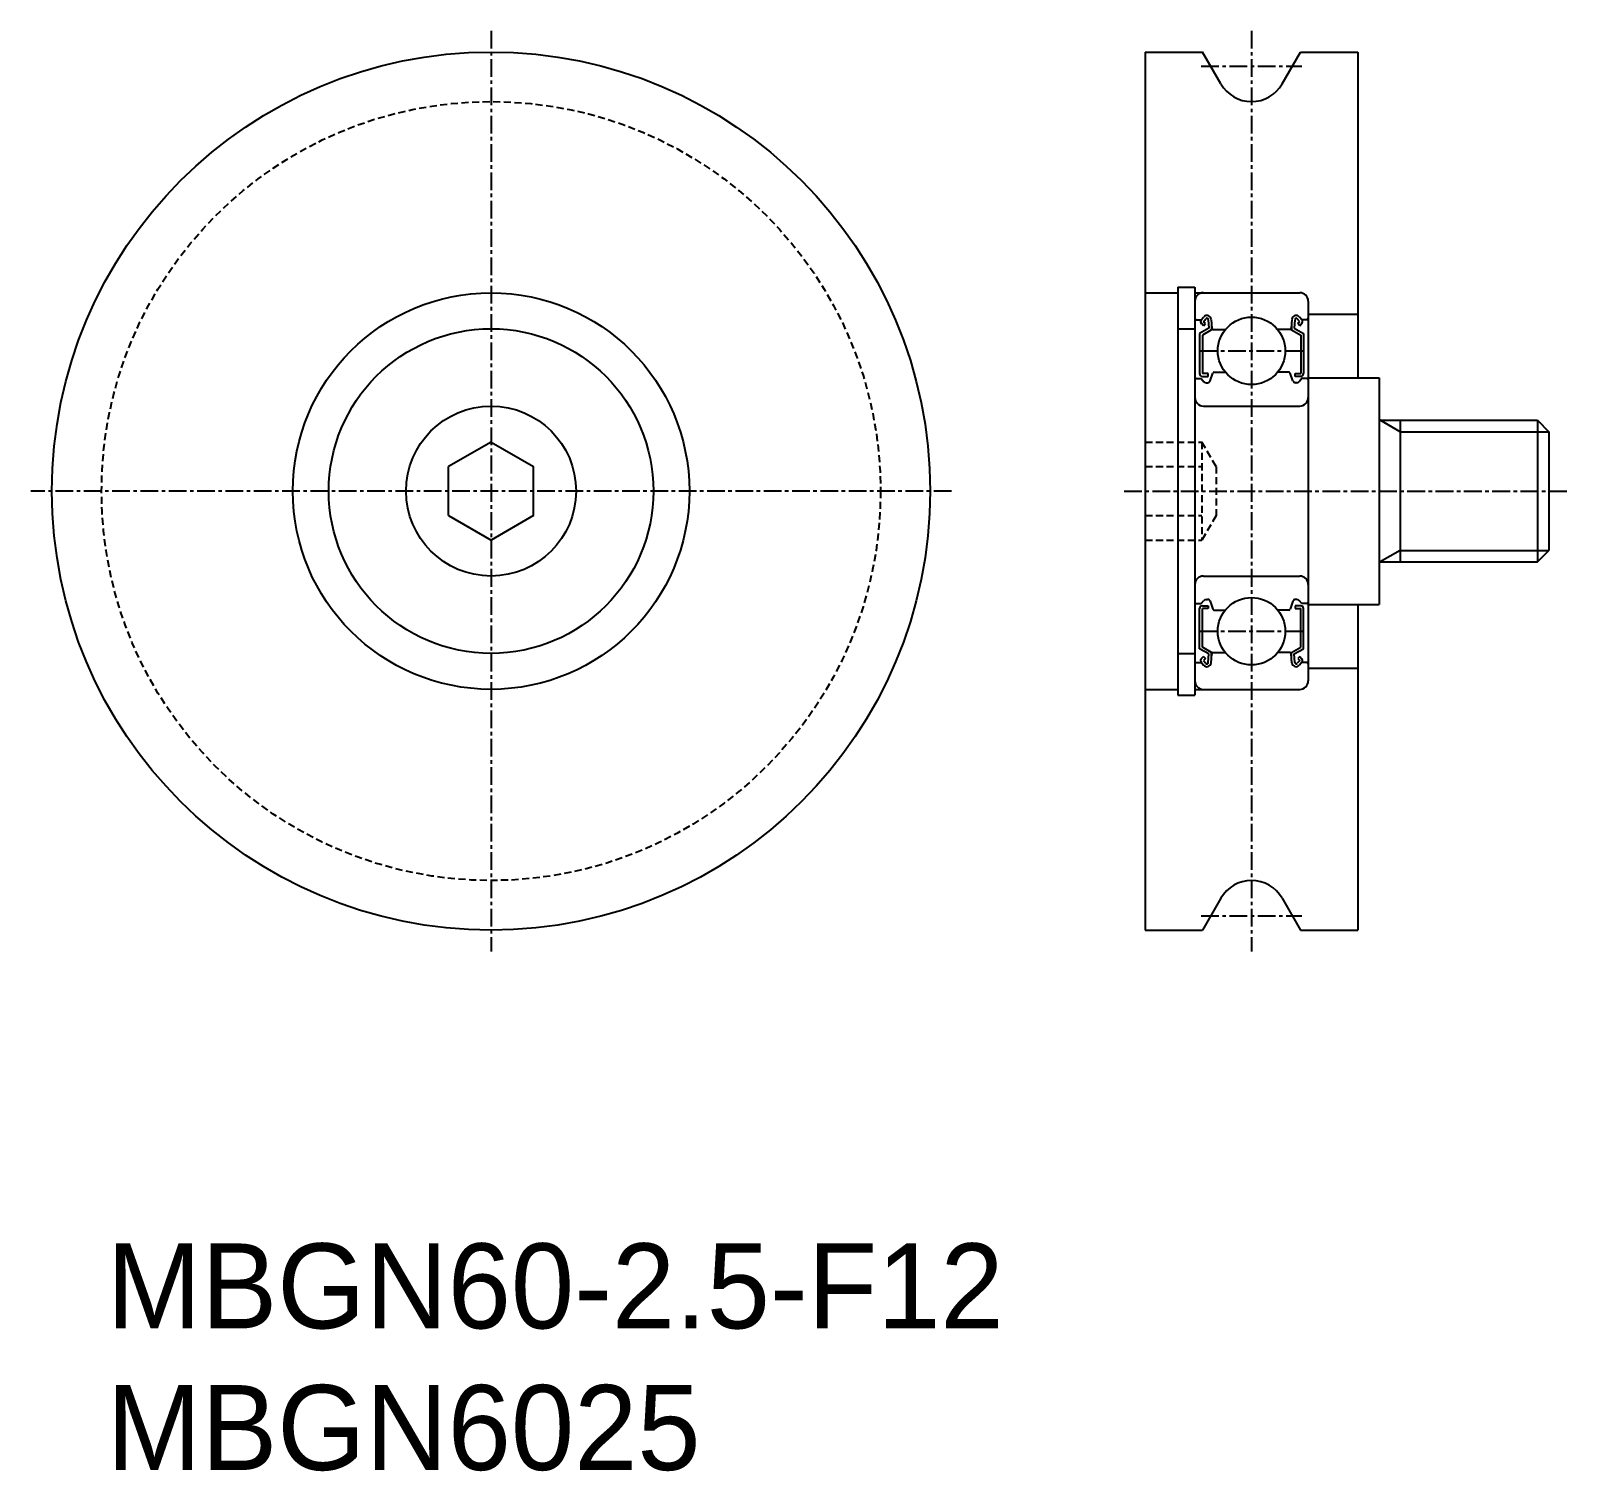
# Model space of a CAD drawing. Extents: x -3 to 106, y -4 to 98.
import ezdxf

# ---------------------------------------------------------------- set-up
doc = ezdxf.new("R2010")
doc.units = 0
doc.linetypes.add('CENTER', pattern=[2, 1.25, -0.25, 0.25, -0.25])
doc.linetypes.add('DASHED', pattern=[0.75, 0.5, -0.25])
doc.layers.get('0').update_dxf_attribs({"linetype": 'CONTINUOUS'})
doc.layers.add('CENTER', color=1, linetype='CENTER')

msp = doc.modelspace()

# ---------------------------------------------------------------- linework, layer by layer
at = {"color": 7, "linetype": 'CONTINUOUS'}
for p, q in [((75.82, 96.37), (75.82, 34.37)), ((75.82, 96.37), (79.86, 96.37)), ((81.15, 94.12), (79.86, 96.37)), ((85.48, 94.12), (86.78, 96.37)), ((86.78, 96.37), (90.82, 96.37)), ((90.82, 96.37), (90.82, 73.37)), ((75.82, 79.37), (78.12, 79.37)), ((78.12, 79.77), (78.12, 50.97)), ((78.12, 79.77), (79.32, 79.77)), ((79.32, 79.77), (79.32, 50.97)), ((79.32, 79.37), (86.72, 79.37)), ((87.32, 78.77), (87.32, 51.97)), ((79.42, 77.47), (79.78, 77.47)), ((79.77, 77.46), (79.94, 77.66)), ((79.92, 77.04), (79.78, 77.19)), ((79.92, 77.33), (80.09, 77.53)), ((80.06, 77.19), (79.92, 77.33)), ((79.92, 77.04), (80.06, 77.19)), ((80.27, 77.47), (80.3, 76.87)), ((80.47, 77.49), (80.52, 76.86)), ((86.17, 77.49), (86.12, 76.86)), ((86.37, 77.47), (86.34, 76.87)), ((86.72, 77.33), (86.55, 77.53)), ((86.58, 77.19), (86.72, 77.33)), ((86.72, 77.04), (86.58, 77.19)), ((86.87, 77.46), (86.7, 77.66)), ((86.72, 77.04), (86.86, 77.19)), ((87.22, 77.47), (86.86, 77.47)), ((87.32, 77.87), (90.82, 77.87)), ((78.12, 76.83), (79.32, 76.83)), ((80.3, 76.87), (79.65, 76.49)), ((79.65, 76.49), (79.65, 73.67)), ((80.5, 76.75), (79.85, 76.38)), ((79.85, 76.38), (79.85, 73.67)), ((80.5, 77.12), (80.5, 76.75)), ((80.62, 76.77), (81.47, 76.77)), ((86.02, 76.77), (85.17, 76.77)), ((86.14, 77.12), (86.14, 76.75)), ((86.14, 76.75), (86.79, 76.38)), ((86.34, 76.87), (86.99, 76.49)), ((86.79, 76.38), (86.79, 73.67)), ((86.99, 76.49), (86.99, 73.67)), ((79.42, 73.32), (79.77, 73.32)), ((79.77, 73.32), (79.96, 73.09)), ((80.25, 73.67), (79.85, 73.67)), ((79.85, 73.47), (80.25, 73.47)), ((80.11, 73.02), (80.21, 73.02)), ((80.25, 73.47), (80.25, 73.67)), ((80.4, 73.15), (80.6, 73.7)), ((80.69, 73.77), (81.47, 73.77)), ((85.95, 73.77), (85.17, 73.77)), ((86.24, 73.15), (86.04, 73.7)), ((86.39, 73.47), (86.39, 73.67)), ((86.39, 73.67), (86.79, 73.67)), ((86.79, 73.47), (86.39, 73.47)), ((86.52, 73.02), (86.43, 73.02)), ((86.87, 73.32), (86.68, 73.09)), ((87.22, 73.32), (86.87, 73.32)), ((87.32, 73.37), (92.32, 73.37)), ((92.32, 73.37), (92.32, 57.37)), ((79.92, 71.37), (86.72, 71.37)), ((92.32, 70.37), (103.51, 70.37)), ((93.82, 70.37), (93.82, 60.37)), ((103.5, 70.37), (103.5, 60.37)), ((103.51, 70.37), (104.32, 69.56)), ((29.63, 68.83), (26.63, 67.1)), ((29.63, 68.83), (32.63, 67.1)), ((104.32, 69.56), (104.32, 61.18)), ((26.63, 63.64), (26.63, 67.1)), ((32.63, 63.64), (32.63, 67.1)), ((26.63, 63.64), (29.63, 61.91)), ((32.63, 63.64), (29.63, 61.91)), ((103.51, 60.37), (104.32, 61.18)), ((92.32, 60.37), (103.51, 60.37)), ((79.92, 59.37), (86.72, 59.37)), ((79.77, 57.42), (79.96, 57.65)), ((80.11, 57.72), (80.21, 57.72)), ((86.52, 57.72), (86.43, 57.72)), ((86.87, 57.42), (86.68, 57.65)), ((79.42, 57.42), (79.77, 57.42)), ((79.65, 54.24), (79.65, 57.07)), ((79.85, 57.27), (80.25, 57.27)), ((79.85, 54.36), (79.85, 57.07)), ((80.25, 57.07), (79.85, 57.07)), ((80.25, 57.27), (80.25, 57.07)), ((80.4, 57.59), (80.6, 57.03)), ((80.69, 56.97), (81.47, 56.97)), ((85.95, 56.97), (85.17, 56.97)), ((86.24, 57.59), (86.04, 57.03)), ((86.39, 57.27), (86.39, 57.07)), ((86.79, 57.27), (86.39, 57.27)), ((86.39, 57.07), (86.79, 57.07)), ((86.79, 54.36), (86.79, 57.07)), ((87.22, 57.42), (86.87, 57.42)), ((86.99, 54.24), (86.99, 57.07)), ((87.32, 57.37), (92.32, 57.37)), ((90.82, 57.37), (90.82, 34.37)), ((80.5, 53.98), (79.85, 54.36)), ((86.14, 53.98), (86.79, 54.36)), ((78.12, 53.91), (79.32, 53.91)), ((79.42, 53.27), (79.78, 53.27)), ((80.3, 53.87), (79.65, 54.24)), ((79.77, 53.28), (79.94, 53.08)), ((79.92, 53.69), (79.78, 53.55)), ((79.92, 53.69), (80.06, 53.55)), ((80.06, 53.55), (79.92, 53.41)), ((79.92, 53.41), (80.09, 53.21)), ((80.27, 53.27), (80.3, 53.87)), ((80.47, 53.24), (80.52, 53.88)), ((80.5, 53.62), (80.5, 53.98)), ((80.62, 53.97), (81.47, 53.97)), ((86.02, 53.97), (85.17, 53.97)), ((86.17, 53.24), (86.12, 53.88)), ((86.14, 53.62), (86.14, 53.98)), ((86.34, 53.87), (86.99, 54.24)), ((86.37, 53.27), (86.34, 53.87)), ((86.72, 53.41), (86.55, 53.21)), ((86.72, 53.69), (86.58, 53.55)), ((86.58, 53.55), (86.72, 53.41)), ((86.87, 53.28), (86.7, 53.08)), ((86.72, 53.69), (86.86, 53.55)), ((87.22, 53.27), (86.86, 53.27)), ((87.32, 52.87), (90.82, 52.87)), ((75.82, 51.37), (78.12, 51.37)), ((79.32, 51.37), (86.72, 51.37)), ((78.12, 50.97), (79.32, 50.97)), ((81.15, 36.62), (79.86, 34.37)), ((85.48, 36.62), (86.78, 34.37)), ((75.82, 34.37), (79.86, 34.37)), ((86.78, 34.37), (90.82, 34.37))]:
    msp.add_line(p, q, dxfattribs=at)
at = {"color": 3, "linetype": 'CONTINUOUS'}
for p, q in [((93.82, 69.56), (92.41, 70.37)), ((93.82, 69.56), (104.32, 69.56)), ((93.82, 61.18), (92.41, 60.37)), ((93.82, 61.18), (104.32, 61.18))]:
    msp.add_line(p, q, dxfattribs=at)
at = {"color": 3, "linetype": 'DASHED'}
for p, q in [((75.82, 68.83), (79.82, 68.83)), ((80.82, 67.1), (79.82, 68.83)), ((79.82, 68.83), (79.82, 61.91)), ((75.82, 67.1), (79.82, 67.1)), ((80.82, 67.1), (80.82, 63.64)), ((75.82, 63.64), (79.82, 63.64)), ((80.82, 63.64), (79.82, 61.91)), ((75.82, 61.91), (79.82, 61.91))]:
    msp.add_line(p, q, dxfattribs=at)
at = {"color": 7, "linetype": 'CONTINUOUS'}
for centre, radius in [((29.63, 65.37), 31), ((29.63, 65.37), 14), ((83.32, 75.27), 2.38), ((29.63, 65.37), 11.46), ((29.63, 65.37), 6), ((83.32, 55.47), 2.38)]:
    msp.add_circle(centre, radius, dxfattribs=at)
at = {"color": 3, "linetype": 'DASHED'}
msp.add_circle((29.63, 65.37), 27.5, dxfattribs=at)
at = {"color": 7, "linetype": 'CONTINUOUS'}
for centre, radius, start, end in [((83.32, 95.37), 2.5, 210, 330), ((79.92, 78.77), 0.6, 90, 180), ((86.72, 78.77), 0.6, 0, 90), ((79.42, 77.57), 0.1, 180, 270), ((79.92, 77.33), 0.2, 140.137, 225.002), ((80.17, 77.47), 0.3, 4.9354, 140.137), ((80.17, 77.47), 0.1, 3.1017, 139.9503), ((86.47, 77.47), 0.3, 39.863, 175.0646), ((86.47, 77.47), 0.1, 40.0497, 176.8983), ((86.72, 77.33), 0.2, 314.998, 39.863), ((87.22, 77.57), 0.1, 270, 0), ((80.62, 76.87), 0.1, 184.9354, 270), ((86.02, 76.87), 0.1, 270, 355.0646), ((79.42, 73.22), 0.1, 90, 180.8103), ((79.85, 73.67), 0.2, 180, 270), ((80.11, 73.22), 0.2, 219.9762, 270), ((80.21, 73.22), 0.2, 270, 339.9916), ((80.69, 73.67), 0.1, 90, 159.9916), ((85.95, 73.67), 0.1, 20.0084, 90), ((86.43, 73.22), 0.2, 200.0084, 270), ((86.52, 73.22), 0.2, 270, 320.0238), ((86.79, 73.67), 0.2, 270, 0), ((87.22, 73.22), 0.1, 359.1897, 90), ((79.92, 71.97), 0.6, 180, 270), ((86.72, 71.97), 0.6, 270, 0), ((79.92, 58.77), 0.6, 90, 180), ((86.72, 58.77), 0.6, 0, 90), ((80.11, 57.52), 0.2, 90, 140.0238), ((80.21, 57.52), 0.2, 20.0084, 90), ((86.43, 57.52), 0.2, 90, 159.9916), ((86.52, 57.52), 0.2, 39.9762, 90), ((79.42, 57.52), 0.1, 179.1897, 270), ((79.85, 57.07), 0.2, 90, 180), ((80.69, 57.07), 0.1, 200.0084, 270), ((85.95, 57.07), 0.1, 270, 339.9916), ((86.79, 57.07), 0.2, 0, 90), ((87.22, 57.52), 0.1, 270, 0.8103), ((79.42, 53.17), 0.1, 90, 180), ((79.92, 53.41), 0.2, 134.998, 219.863), ((80.17, 53.27), 0.1, 220.0497, 356.8983), ((80.62, 53.87), 0.1, 90, 175.0646), ((86.02, 53.87), 0.1, 4.9354, 90), ((86.47, 53.27), 0.1, 183.1017, 319.9503), ((86.72, 53.41), 0.2, 320.137, 45.002), ((87.22, 53.17), 0.1, 0, 90), ((80.17, 53.27), 0.3, 219.863, 355.0646), ((86.47, 53.27), 0.3, 184.9354, 320.137), ((79.92, 51.97), 0.6, 180, 270), ((86.72, 51.97), 0.6, 270, 0), ((83.32, 35.37), 2.5, 30, 150)]:
    msp.add_arc(centre, radius, start, end, dxfattribs=at)
at = {"layer": 'CENTER', "color": 1, "linetype": 'CENTER'}
for p, q in [((29.63, 97.87), (29.63, 32.87)), ((83.32, 97.87), (83.32, 32.87)), ((79.76, 95.37), (86.88, 95.37)), ((79.66, 75.27), (86.98, 75.27)), ((62.13, 65.37), (-2.87, 65.37)), ((74.32, 65.37), (105.82, 65.37)), ((79.66, 55.47), (86.98, 55.47)), ((79.76, 35.37), (86.88, 35.37))]:
    msp.add_line(p, q, dxfattribs=at)

# ---------------------------------------------------------------- texts
at = {"color": 7, "linetype": 'CONTINUOUS'}
for s, p in [('MBGN60-2.5-F12', (2.5, 6.25)), ('MBGN6025', (2.5, -3.75))]:
    msp.add_text(s, height=6, dxfattribs=at).set_placement(p)

doc.saveas('drawing.dxf')
